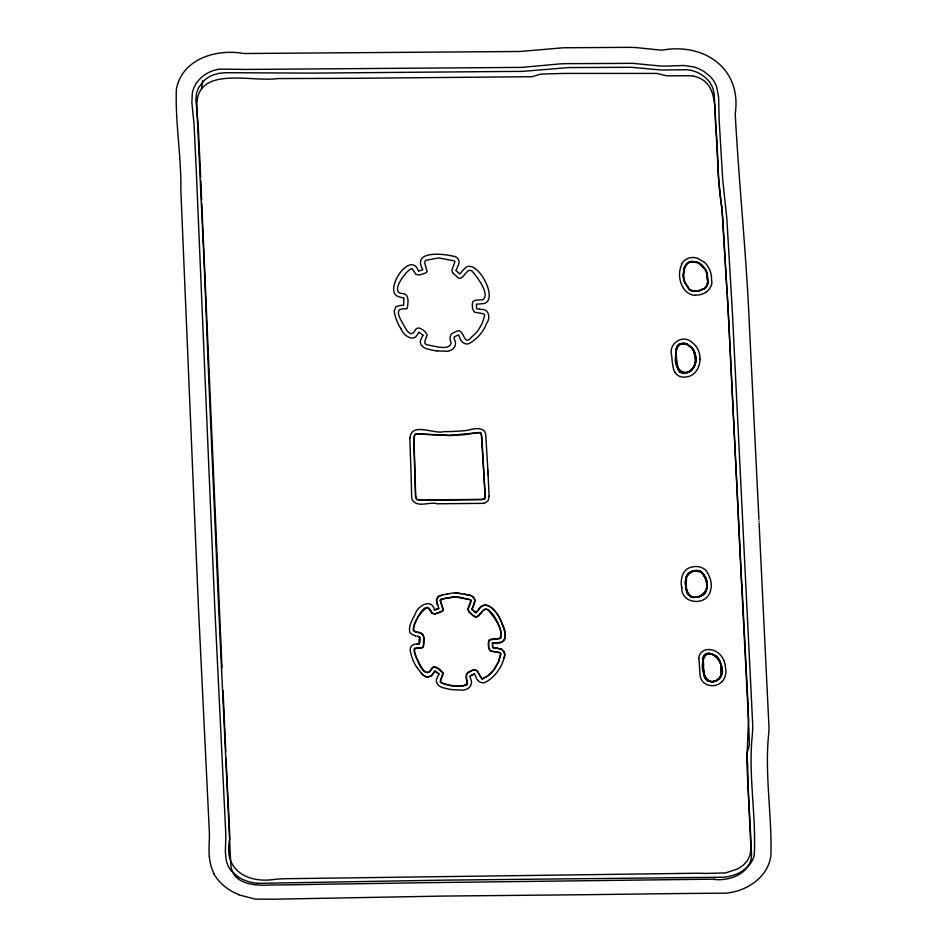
<?xml version="1.0" encoding="UTF-8"?>
<svg xmlns="http://www.w3.org/2000/svg" width="947" height="947" viewBox="0 0 947 947"><rect width="100%" height="100%" fill="white"/><g stroke="black" fill="none" stroke-linecap="round" stroke-linejoin="round"><path stroke-width="1.42" d="M681.757 587.685C680.076 579.528 682.278 568.78 691.973 567.028A16.667 15.933 27.7 0 1 693.37 566.756C698.732 565.726 704.923 567.703 707.504 572.793M707.93 280.004L707.255 273.612A17.815 17.034 27.7 0 0 704.592 268.06L698.365 262.52L691.227 261.277A8.618 8.239 27.7 0 0 687.356 263.041L684.219 267.942L683.154 274.594A22.183 21.213 27.7 0 0 684.551 282.348L689.321 289.557A9.352 8.949 27.7 0 0 692.032 291.001L697.75 291.439L704.414 288.847A10.831 10.358 27.7 0 0 706.604 286.539L708.025 283.555A6.499 6.215 27.7 0 0 708.084 281.342M707.48 279.992L706.521 272.76A17.318 16.561 27.7 0 0 704.225 268.309L698.188 262.923L691.322 261.703A8.144 7.789 27.7 0 0 687.64 263.396L684.941 267.291L683.391 274.571A22.195 21.225 27.7 0 0 684.764 282.265L688.966 288.989A9.127 8.736 27.7 0 0 691.547 290.587L697.714 291.214L704.615 288.385A10.654 10.192 27.7 0 0 706.734 285.911L707.859 281.093M440.319 600.635L441.077 603.594M201.486 88.9L202.67 80.684M409.873 438.236L409.85 438.662A15.318 14.643 27.7 0 0 409.873 439.834L411.306 480.993M677.638 368.679A29.44 28.15 27.7 0 1 676.797 364.808L676.714 364.441A72.706 69.533 27.7 0 1 676.229 360.866C673.767 350.52 679.141 337.144 691.073 347.241C700.685 354.865 694.838 376.373 681.13 372.467A5.777 5.528 27.7 0 1 679.674 371.603L677.898 368.643A28.824 27.57 27.7 0 1 677.022 364.796L676.939 364.417A72.789 69.605 27.7 0 1 676.442 360.7L676.158 357.493M683.746 272.381L683.604 274.606A21.745 20.787 27.7 0 0 684.977 282.206L689.025 288.74A8.973 8.582 27.7 0 0 692.186 290.587L698.637 290.824L704.106 288.504A10.417 9.967 27.7 0 0 706.225 286.278L707.669 283.082A9.162 8.76 27.7 0 0 707.575 280.904L706.983 273.47A17.508 16.75 27.7 0 0 704.319 268.048C699.584 258.945 683.829 259.194 683.687 271.185M717.79 679.899C732.954 669.434 706.569 639.178 702.745 662.569C700.188 672.465 709.137 688.871 719.329 678.253A11.802 11.281 27.7 0 0 721.413 674.371L721.484 667.446L719.72 661.124A16.123 15.424 27.7 0 0 717.944 658.201L716.583 656.685A10.902 10.429 27.7 0 0 712.144 654.093L706.45 653.868A5.422 5.185 27.7 0 0 703.905 655.928L703.065 658.686L703.384 666.155M409.885 438.106C411.59 421.403 434.176 434.744 444.309 431.595A156.622 149.78 27.7 0 0 452.086 431.501L460.455 431.063A106.052 101.412 27.7 0 0 468.801 430.092C474.601 428.174 485.941 426.6 485.823 435.928L487.906 470.908M676.466 349.171L677.578 346.318A6.392 6.108 27.7 0 1 680.846 343.939L682.811 343.619A9.068 8.665 27.7 0 1 687.368 344.637L691.298 347.738A14.75 14.098 27.7 0 1 693.5 350.852L695.441 358.866M504.206 657.987L504.834 654.199L503.697 651.062L501.046 648.991L497.187 648.281L501.673 649.299L504.42 652.365L504.751 655.892L502.821 661.894A43.124 41.242 27.7 0 1 486.438 681.769C481.703 685.012 476.377 680.585 475.441 675.673A28.505 27.262 27.7 0 0 474.518 673.802L470.209 676.087M470.174 676.17L470.114 676.3A7.375 7.055 27.7 0 0 470.316 677.957C474.494 685.403 467.06 691.63 459.674 689.889A71.214 68.101 27.7 0 1 457.567 689.925L453.353 689.759A40.946 39.158 27.7 0 1 444.972 688.149C439.882 687.735 433.975 682.953 437.23 677.614A27.475 26.279 27.7 0 1 438.118 675.85L438.283 675.554A8.156 7.801 27.7 0 0 438.982 673.968L437.112 672.63M473.607 605.535L474.897 602.079L474.684 599.238L473.121 596.87L470.316 595.367L473.453 597.202L474.944 600.315L472.032 609.276L475.844 612.792L477.679 610.72M473.37 606.151L472.127 609.075M472.032 609.3L475.844 612.792L477.537 610.886M681.781 264.331L680.585 267.326A26.623 25.462 27.7 0 0 683.533 288.338M705.373 591.544L705.065 592.147A8.843 8.452 27.7 0 1 703.384 594.243L698.72 596.598L692.731 597.072A6.724 6.428 27.7 0 1 690.765 596.302L688.303 594.053A8.831 8.44 27.7 0 1 686.942 591.153M705.787 591.733L705.456 592.372A9.292 8.878 27.7 0 1 703.716 594.562L698.898 597.012L692.648 597.51A7.15 6.842 27.7 0 1 690.564 596.693L687.948 594.314A9.304 8.902 27.7 0 1 686.504 591.248M478.093 610.247C486.604 596.231 499.448 614.887 502.159 623.836M480.733 613.123L482.437 611.17A57.909 55.376 27.7 0 1 483.313 610.211C490.806 603.831 503.188 630.181 500.999 638.018A1.787 1.716 27.7 0 1 500.525 638.456L489.741 639.923A2.746 2.628 27.7 0 0 489.007 640.705L488.605 644.505A44.509 42.568 27.7 0 0 488.83 647.712L489.646 650.056A2.77 2.652 27.7 0 0 490.558 650.838L492.203 651.287A15.992 15.294 27.7 0 1 493.411 651.441L495.482 651.82A15.093 14.43 27.7 0 0 497.471 652.069L500.265 652.814A1.906 1.823 27.7 0 1 500.845 653.643L498.844 661.361L494.5 669.138A39.076 37.359 27.7 0 1 488.036 675.827L482.473 679.106A1.657 1.586 27.7 0 1 481.751 678.94L477.395 670.878L474.352 669.6A26.942 25.77 27.7 0 0 470.185 671.281C464.586 672.844 466.042 678.916 467.273 683C462.61 689.037 450.606 685.273 443.705 683.604C436.875 682.538 443.729 676.75 443.089 673.045C440.544 669.553 433.3 662.912 430.625 670.074A8.795 8.416 27.7 0 0 430.435 670.429C424.682 678.052 419.036 661.835 416.455 657.822C411.957 649.24 414.372 647.476 422.22 647.819A2.45 2.344 27.7 0 0 423.356 646.706C424.434 640.989 425.428 632.134 417.201 632.146C406.275 630.643 422.67 608.116 428.02 607.429L431.891 613.194L435.312 613.893L442.9 610.874L443.172 608.767L441.929 605.275M478.389 609.904C486.687 596.646 498.951 614.485 501.803 622.96M480.449 613.455L479.584 614.437A56.784 54.299 27.7 0 1 478.697 615.408L476.329 616.959L473.18 615.432A39.585 37.856 27.7 0 1 468.824 611.348L468.078 609.11L470.15 603.677A33.098 31.642 27.7 0 1 470.848 602.043L471.097 600.528A1.716 1.645 27.7 0 0 470.825 599.889L460.005 597.261M722.016 681.438C716.015 688.741 701.869 686.362 700.318 676.489A39.265 37.549 27.7 0 1 700.058 675.164L698.993 659.467A16.324 15.602 27.7 0 1 698.981 658.556M691.085 370.099L693.393 367.377A15.14 14.477 27.7 0 0 695.465 359.54L695.453 358.972M691.393 370.443L693.784 367.625A15.614 14.927 27.7 0 0 695.915 359.54L695.903 358.972M743.667 870.068L748.911 865.404A26.09 24.942 27.7 0 0 754.262 855.165C756.322 814.633 747.893 773.723 752.51 733.108A141.943 135.741 27.7 0 0 752.687 724.502L732.422 312.877L726.811 218.284L722.703 179.445L719.14 119.831L718.595 96.949L716.595 86.698A27.546 26.338 27.7 0 0 710.191 76.529L704.532 71.877A36.27 34.684 27.7 0 0 693.358 66.846L683.864 65.485L667.931 66.03A78.068 74.647 27.7 0 1 660.106 65.982L632.703 63.342L564.791 63.674A156.965 150.111 27.7 0 0 559.275 63.958L521.833 67.391L246.575 69.427A116.15 111.071 27.7 0 1 243.758 69.391L219.893 69.107A38.271 36.602 27.7 0 0 214.058 70.362L212.921 70.729A34.968 33.441 27.7 0 0 199.119 79.737L197.592 81.525A28.955 27.688 27.7 0 0 192.324 93.197L191.862 102.383L194.052 124.27L196.195 168.412L214.697 605.713L225.694 831.845A128.165 122.565 27.7 0 1 225.753 837.716L225.362 852.087L226.215 860.172A24.776 23.699 27.7 0 0 231.328 870.92M470.351 675.886L474.506 673.802M716.784 680.704L712.464 681.947L708.64 680.905M418.527 271.102L422.847 269.729C411.649 250.351 443.078 253.536 453.589 256.329A12.145 11.613 27.7 0 1 454.453 256.542M447.647 593.97L444.309 594.586M447.185 594.053L454.288 592.775L461.414 593.71M443.812 594.669L438.568 596.326L442.356 594.929M435.253 613.68L433.122 613.68A2.439 2.332 27.7 0 1 432.317 613.265L430.861 611.075M483.692 503.283L483.621 503.295A5.22 4.995 27.7 0 1 482.911 503.354L437.242 503.78C430.364 501.2 416.952 508.48 412.265 499.696A8.239 7.872 27.7 0 1 411.886 498.465L411.874 498.382A9.884 9.446 27.7 0 1 411.649 496.82L411.318 481.336M483.81 503.259L484.106 503.224A6.262 5.99 27.7 0 0 484.686 503.106L488.214 500.679L489.114 496.121M712.428 681.509L715.837 680.692L719.175 678.099A11.542 11.033 27.7 0 0 721.2 674.3L720.774 664.841M712.606 681.639L716.169 680.929L719.46 678.466A11.98 11.447 27.7 0 0 721.827 673.696L722.052 670.973M276.808 899.141L442.178 896.087L584.358 894.714C631.081 894.181 677.827 893.388 724.514 893.21C745.644 892.05 768.124 877.762 770.905 855.472C772.101 814.231 764.193 772.811 768.94 731.569A146.56 140.156 27.7 0 0 769.011 727.817L759.092 523.265M275.826 899.212L255.288 899.117L238.727 894.832M418.953 644.197C419.32 627.648 422.232 645.961 417.319 644.232C413.732 643.368 409.601 646.174 410.217 650.104A10.157 9.719 27.7 0 0 410.394 651.323L410.915 653.548A43.538 41.632 27.7 0 0 416.704 667.233M418.124 644.22L416.834 644.197M684.657 372.656L681.189 372.254A5.54 5.303 27.7 0 1 679.603 371.248L677.164 364.382A72.232 69.072 27.7 0 1 676.679 360.831L676.205 354.285A28.374 27.132 27.7 0 1 676.395 349.159M684.705 373.094L681.035 372.668A6.037 5.777 27.7 0 1 679.508 371.745L677.673 368.667M531.468 76.695L354.142 78.305A112.054 107.153 27.7 0 1 351.207 78.317L277.483 78.577C251.038 82.425 195.603 64.763 196.881 106.644A41.857 40.023 27.7 0 0 196.846 107.745L204.327 267.528M713.991 879.147L714.606 879.136M711.99 681.97L707.314 680.715L704.604 677.59M695.11 295.109L696.743 295.097A19.011 18.182 27.7 0 0 705.752 292.374M711.801 681.745L707.007 679.97L704.604 676.158A42.047 40.212 27.7 0 1 704.012 672.275L703.668 668.902M635.922 47.575L660.035 50.049A57.637 55.115 27.7 0 0 662.119 50.155C704.13 42.544 741.939 68.362 735.227 113.818C739.039 185.115 746.544 256.045 749.491 327.425L758.926 519.347M437.336 350.899L441.562 351.065A71.214 68.101 27.7 0 0 443.658 351.029C451.044 352.769 458.514 346.543 454.276 339.097A7.375 7.055 27.7 0 1 454.039 337.546A1.776 1.693 27.7 0 1 454.323 337.049L454.809 336.73A22.018 21.059 27.7 0 1 458.502 334.954A28.505 27.262 27.7 0 1 459.425 336.812C460.349 341.63 465.711 346.294 470.375 342.826A43.124 41.242 27.7 0 0 486.805 323.034C490.641 318.014 489.019 308.793 481.443 309.432A10.216 9.766 27.7 0 1 480.176 309.278L479.62 309.184M708.877 653.3L712.286 653.904M708.877 653.75L712.144 654.318A10.547 10.097 27.7 0 1 715.979 656.437L717.767 658.331A15.921 15.235 27.7 0 1 719.46 661.089L721.212 664.723L722.04 670.772M709.185 649.571C715.731 649.772 721.46 654.424 723.792 660.402M257.051 883.362L444.309 880.13L723.851 877.218A44.189 42.26 27.7 0 0 743.762 870.198M456.762 593.047L459.851 593.449M455.945 596.728L458.277 597.001A31.298 29.937 27.7 0 1 459.342 597.155M455.732 596.705L442.403 598.776A2.628 2.51 27.7 0 0 440.071 600.552M454.903 592.846L455.531 592.917M693.322 76.127L691.677 75.902A18.916 18.088 27.7 0 0 689.558 75.748L666.842 75.843L657.964 73.724A4.025 3.847 27.7 0 0 656.354 73.416L564.542 73.416L540.737 74.091L535.221 75.736A17.425 16.667 27.7 0 1 534.558 75.938L533.374 76.316A8.393 8.026 27.7 0 1 531.468 76.743M461.023 593.639L468.706 595M464.148 594.148L470.458 595.403L469.108 595.083M495.707 648.068L497.234 648.281L495.565 648.032M495.139 647.961L492.677 647.57L492.428 643.037L501.531 642.184L503.697 640.823L505.023 638.527L504.858 632.146L502.04 623.54M479.49 309.16L476.672 308.71A43.408 41.514 27.7 0 1 476.424 304.176A118.055 112.894 27.7 0 1 482.437 303.762C501.271 302.377 476.187 255.323 464.444 268.735A59.259 56.666 27.7 0 0 463.545 269.717L460.692 272.985A52.559 50.262 27.7 0 1 459.828 273.932A34.897 33.37 27.7 0 1 456.028 270.44M495.494 648.02L492.677 647.57L492.428 643.037C506.408 645.842 507.876 634.052 502.277 624.132M693.358 76.139C717.98 81.051 714.334 108.349 715.814 127.502C718.442 153.343 717.116 179.693 721.543 205.286A20.325 19.437 27.7 0 0 721.65 205.783L721.803 206.434M417.591 636.337L419.734 636.929L417.26 636.242M418.491 632.703L419.166 632.88A31.358 29.984 27.7 0 1 420.835 633.365C425.558 635.094 423.084 640.693 423.463 644.433A43.917 41.999 27.7 0 1 423.416 645.428L422.587 647.334L420.373 647.937A19.84 18.976 27.7 0 0 419.651 647.937L414.833 648.15A1.527 1.456 27.7 0 0 414.218 648.837C414.466 653.844 422.445 678.904 430.376 671.009A6.511 6.227 27.7 0 0 430.565 670.677L430.696 670.44A5.398 5.161 27.7 0 1 430.885 670.085L434.046 666.771L438.283 668.807A14.714 14.075 27.7 0 1 439.029 669.387L442.829 672.879L441.243 678.265A19.035 18.194 27.7 0 0 440.864 679.023L440.225 681.627A1.634 1.563 27.7 0 0 440.592 682.337C448.345 686.386 458.265 687.285 466.682 685.083A2.143 2.048 27.7 0 0 467.273 684.35C467.723 679.934 463.663 673.4 470.245 671.506A26.729 25.557 27.7 0 1 474.423 669.813L476.98 670.736L479.253 674.891M417.591 632.478L417.035 632.324A34.648 33.133 27.7 0 1 415.555 631.898M414.881 635.591C419.403 636.775 409.412 634.798 409.601 631.424C408.678 625.115 412.845 619.042 415.449 613.561C417.852 605.725 431.453 597.948 434.448 609.726M403.73 298.068L400.226 297.121A43.526 41.621 27.7 0 1 398.876 296.731C382.209 292.209 410.075 249.049 418.444 270.866M415.555 631.898L413.567 630.832A1.705 1.622 27.7 0 1 413.164 630.004C413.59 624.913 424.611 598.102 430.849 610.933M698.176 258.614L703.384 261.656M708.025 680.857L706.758 680.053A6.451 6.167 27.7 0 1 705.266 678.395L703.23 669.091M438.958 673.956L436.378 672.039L437.041 672.583M435.04 671.092L436.425 672.074L435.253 671.234M237.733 876.52L231.388 870.885M716.275 656.105L718.122 658.082A16.49 15.768 27.7 0 1 720.205 661.645L721.01 663.93M452.642 272.629L451.861 270.073L454.903 262.011A1.527 1.456 27.7 0 0 454.382 260.875L438.544 257.939L425.736 260.318L424.552 262.355L427.121 271.552L425.511 273.044L419.296 275.032L415.887 274.334L412.016 268.569C406.606 269.339 389.608 292.493 401.812 293.452C409.791 293.629 408.074 302.46 407.34 307.846A2.45 2.344 27.7 0 1 406.216 308.959C396.686 307.976 396.959 312.344 401.149 320.678C403.848 324.348 409.14 339.05 414.431 331.568A8.795 8.416 27.7 0 1 414.62 331.213C417.213 323.981 425.558 330.87 427.133 334.93C426.304 338.825 421.391 344.767 428.932 345.158C435.182 346.223 448.89 350.769 451.163 343.264C449.6 339.428 449.103 333.817 454.169 332.421A26.942 25.77 27.7 0 1 458.336 330.74C465.013 330.977 463.343 346.981 471.878 336.789A38.815 37.122 27.7 0 0 478.294 330.148L482.331 323.128L484.71 315.15L483.42 313.729L474.625 312.261L472.589 308.864A49.055 46.9 27.7 0 1 472.352 303.561L473.145 301.264L475.406 300.258A123.015 117.641 27.7 0 1 482.994 299.749C490.345 293.534 476.613 276.299 471.772 270.866C465.806 267.137 462.775 283.958 456.347 276.181A40.65 38.874 27.7 0 1 452.642 272.629M421.297 673.246L424.741 676.371L428.494 677.046L431.844 675.377L434.768 671.269L431.051 676.016L426.339 676.963L422.516 674.678L416.81 667.173M400.806 328.313C402.866 335.108 413.437 343.027 417.84 333.912A6.238 5.966 27.7 0 0 418.172 333.308L418.929 332.172L420.03 332.93A17.2 16.454 27.7 0 1 420.764 333.498L421.297 333.936A12.311 11.778 27.7 0 0 422.942 335.108M674.619 371.828L674.217 370.94A25.948 24.811 27.7 0 1 672.879 365.992L672.346 362.594A89.397 85.49 27.7 0 1 671.766 355.954C667.718 343.359 683.438 333.166 692.802 343.098C705.479 352.556 700.934 378.398 682.953 377.048A17.851 17.07 27.7 0 1 681.769 376.918L681.58 376.894A8.854 8.464 27.7 0 1 674.749 371.769M479.727 675.412L482.378 678.881L487.883 675.649A38.815 37.122 27.7 0 0 494.31 669.008L498.335 661.989L500.714 654.01L499.424 652.59L490.629 651.122L488.605 647.724A49.055 46.9 27.7 0 1 488.356 642.433L489.149 640.125L491.41 639.118A123.015 117.641 27.7 0 1 498.998 638.609C506.361 632.395 492.629 615.159 487.776 609.726C481.81 605.997 478.791 622.818 472.352 615.041A40.65 38.874 27.7 0 1 468.658 611.49L467.877 608.933L470.908 600.872A1.527 1.456 27.7 0 0 470.399 599.735L454.56 596.799L442.45 598.989L440.544 600.682L441.74 605.382M437.159 603.937L436.543 599.64L438.52 596.373L436.969 598.315L436.46 600.848L438.863 608.59L434.531 609.963L438.745 608.282M441.409 603.843L442.971 610.128A2.154 2.06 27.7 0 1 442.498 611.004L439.893 612.283A35.749 34.187 27.7 0 1 435.265 613.715M437.384 604.553L437.621 605.18M704.473 677.271L704.166 676.229A42.449 40.603 27.7 0 1 703.562 672.323L703.29 669.707M403.896 298.139L403.6 305.313L401.788 305.372A7.955 7.612 27.7 0 1 400.818 305.348L395.905 306.674L394.212 311.243A10.157 9.719 27.7 0 0 394.39 312.463L394.899 314.688A43.538 41.632 27.7 0 0 400.699 328.372M721.839 206.6L728.728 320.098L741.75 584.619M681.627 586.82L681.745 587.542M708.001 280.561L708.119 281.342M686.255 587.282L686.48 577.185A10.026 9.588 27.7 0 1 694.115 571.183L700.164 571.645A6.463 6.179 27.7 0 1 701.822 572.675L704.899 577.552A29.736 28.434 27.7 0 1 705.586 579.209M686.244 587.199C682.006 578.937 691.322 567.265 700.378 571.242A6.818 6.522 27.7 0 1 702.118 572.331L705.314 577.398A30.233 28.907 27.7 0 1 705.917 578.83M685.794 587.247L685.616 583.695M686.291 587.531L686.516 589.07A25.119 24.018 27.7 0 0 686.942 591.153M685.841 587.578L686.078 589.129A25.545 24.433 27.7 0 0 686.504 591.248M686.078 587.661L686.22 588.572A28.955 27.7 27.7 0 0 686.717 591.2A9.174 8.772 27.7 0 0 687.486 593.153L690.233 596.231A7.114 6.807 27.7 0 0 693.535 597.427L699.099 596.74L703.219 594.692A9.127 8.724 27.7 0 0 705.207 592.36L705.574 591.638A17.046 16.3 27.7 0 0 705.515 579.233M681.769 587.756C681.023 603.488 704.994 606.53 709.99 592.372A21.142 20.218 27.7 0 0 711.221 584.488A21.828 20.87 27.7 0 0 710.38 579.434L709.552 577.114A37.028 35.418 27.7 0 0 707.527 572.793M702.946 666.191L703.479 669.316M703.171 666.167L703.633 668.546M703.124 667.931L703.195 668.7M209.287 856.514L209.074 853.022A100.039 95.671 27.7 0 1 209.027 848.855L209.429 835.952A106.881 102.217 27.7 0 0 209.429 833.62L198.385 605.891L180.841 190.252C181.457 156.575 175.148 122.897 176.355 89.409C181.931 58.797 216.449 48.617 243.474 53.47A96.902 92.676 27.7 0 0 245.533 53.506L519.95 51.493L563.015 47.788L627.103 47.35A163.784 156.622 27.7 0 1 635.922 47.563M740.424 560.873L748.497 720.17L746.792 761.542L750.995 849.222L749.941 855.307L747.384 860.693L743.277 865.203L738.021 868.79L725.603 872.933L705.775 873.43A231.246 221.148 27.7 0 0 695.808 873.252L285.947 878.721A224.356 214.555 27.7 0 0 276.003 879.183C248.221 883.965 222.675 870.506 229.813 838.876C228.914 811.981 227.055 785.11 226.108 758.204M695.867 358.274L694.258 351.373A15.223 14.56 27.7 0 0 691.582 347.395L687.569 344.246A9.553 9.127 27.7 0 0 682.775 343.181L680.692 343.524A6.842 6.546 27.7 0 0 677.188 346.046L675.945 349.502L675.791 355.089M727.189 294.28L722.62 216.863L718.56 178.32L714.18 93.954L712.724 87.811L709.859 82.282L705.539 77.571L700.129 73.807A32.908 31.476 27.7 0 0 687.546 69.758L661.053 69.995L631.566 67.296L568.65 67.568L522.969 71.345L311.409 73.12L225.197 72.706L218.721 73.357L212.554 75.18A31.594 30.209 27.7 0 0 204.41 80.258L198.574 87.562L196.514 93.315L195.887 99.565L198.231 125.892L200.693 177.385M727.45 296.435L737.358 496.749A39.833 38.093 27.7 0 0 737.441 498.548L740.341 559.653M675.898 357.043L676.17 349.538L677.484 346.046A6.475 6.191 27.7 0 1 679.615 344.199L684.125 343.453A9.6 9.186 27.7 0 1 686.824 344.14L690.86 346.969A15.093 14.43 27.7 0 1 693.784 350.923L695.335 355.575L695.56 362.026A15.981 15.282 27.7 0 1 694.494 365.755C688.173 380.374 671.53 368.561 676.04 355.468M747.704 698.176L741.927 584.832M487.859 470.055L489.114 495.991M488.001 472.624L488.119 474.885M699.975 358.747L699.999 359.446M703.621 666.357L703.29 659.313A5.682 5.433 27.7 0 1 708.877 653.584M703.148 665.93L702.84 659.313A6.144 5.871 27.7 0 1 708.877 653.134M223.03 690.434L225.812 751.752M221.989 667.848L201.758 203.203M758.997 520.921L759.032 521.702M204.363 268.226L208.967 384.139A88.769 84.887 27.7 0 0 209.098 386.755L218.887 613.23A75.014 71.735 27.7 0 0 219.017 615.68L230.748 863.806C231.719 884.806 255.323 885.871 271.233 884.995C295.251 884.948 319.269 884.131 343.288 883.977L415.26 882.864A59.211 56.631 27.7 0 0 416.716 882.793L712.144 879.171C730.741 882.154 754.57 872.08 751.243 850.11C750.355 822.043 747.893 794.012 747.728 765.934A56.832 54.346 27.7 0 0 747.621 764.099L746.84 754.12L747.87 750.273A21.071 20.147 27.7 0 0 748.319 748.97A16.466 15.744 27.7 0 1 748.509 748.355L749.408 744.626L747.716 698.365M685.604 583.506L686.054 577.031A10.417 9.955 27.7 0 1 693.334 570.863C703.065 568.378 710.463 581.73 706 589.756A15.933 15.247 27.7 0 1 700.567 595.616C688.457 602.789 683.746 586.323 686.267 577.114A10.026 9.588 27.7 0 1 692.032 571.432L696.376 570.733L700.508 571.562A6.712 6.428 27.7 0 1 702.236 572.757L705.101 577.469A30.15 28.824 27.7 0 1 705.799 579.138M201.628 199.971L200.835 180.617M705.728 579.162A17.259 16.513 27.7 0 1 705.669 591.674M703.538 261.479A22.929 21.935 27.7 0 1 711.505 280.016L711.599 280.229A11.553 11.044 27.7 0 1 711.599 284.858M711.434 284.822A14.868 14.217 27.7 0 1 705.728 292.351M695.098 295.428A14.312 13.684 27.7 0 1 683.545 288.326M681.461 264.166A13.625 13.021 27.7 0 1 698.223 258.472M722.194 681.591A16.513 15.803 27.7 0 0 725.876 670.287L725.142 664.758A24.764 23.675 27.7 0 0 723.792 660.402M698.685 658.532A10.192 9.742 27.7 0 1 709.185 649.5M238.833 894.56A47.705 45.622 27.7 0 1 213.892 874.022M214.117 873.892A46.273 44.249 27.7 0 1 209.382 856.514M705.846 578.854A17.792 17.01 27.7 0 1 705.906 591.792M691.405 370.455A11.388 10.89 27.7 0 1 684.705 373.106M691.097 370.111A10.938 10.453 27.7 0 1 684.657 372.656M257.051 883.243A41.55 39.727 27.7 0 1 237.661 876.626M454.513 256.306A6.203 5.942 27.7 0 1 458.419 264.9L457.07 268.025A40.709 38.934 27.7 0 1 456.123 270.215M437.336 350.935A40.946 39.158 27.7 0 1 428.967 349.289C423.865 348.875 417.958 344.104 421.214 338.754A27.475 26.279 27.7 0 1 422.102 336.99L422.267 336.694A8.156 7.801 27.7 0 0 422.978 335.108M485.278 496.548L484.698 498.903L482.343 499.602L419.781 500.182L416.704 499.554L415.484 496.264L413.78 438.319A19.2 18.36 27.7 0 1 413.886 437.798L413.934 437.514A8.322 7.955 27.7 0 0 414.017 437.041L414.739 434.555L416.42 433.773L449.434 435.336L480.176 432.53A2.178 2.083 27.7 0 1 481.277 433.359L485.278 496.548M413.934 438.935L415.709 496.275L416.633 499.211L419.77 499.957L481.81 499.4L484.533 498.749L485.03 496.027L482.84 453.98L481.751 436.022L480.591 432.992L478.318 432.578L464.054 434.756L449.932 435.549L416.455 433.998L414.893 434.732L413.934 438.935"/></g></svg>
